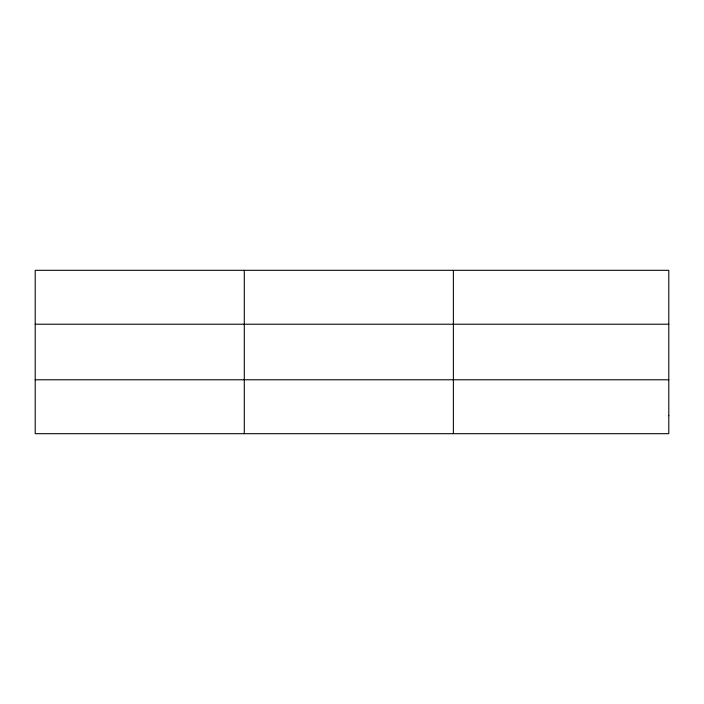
<?xml version="1.0" encoding="UTF-8"?>
<svg xmlns="http://www.w3.org/2000/svg" width="704" height="704" viewBox="0 0 704 704"><rect width="100%" height="100%" fill="white"/><g stroke="black" fill="none" stroke-linecap="round" stroke-linejoin="round"><path stroke-width="1.06" d="M244.288 270.31L244.288 433.69M453.376 270.31L453.376 433.69M35.2 324.227L668.8 324.227M35.2 379.773L668.8 379.773M668.8 415.721L668.8 433.69L35.2 433.69L35.2 270.31L668.8 270.31L668.8 415.721"/></g></svg>
